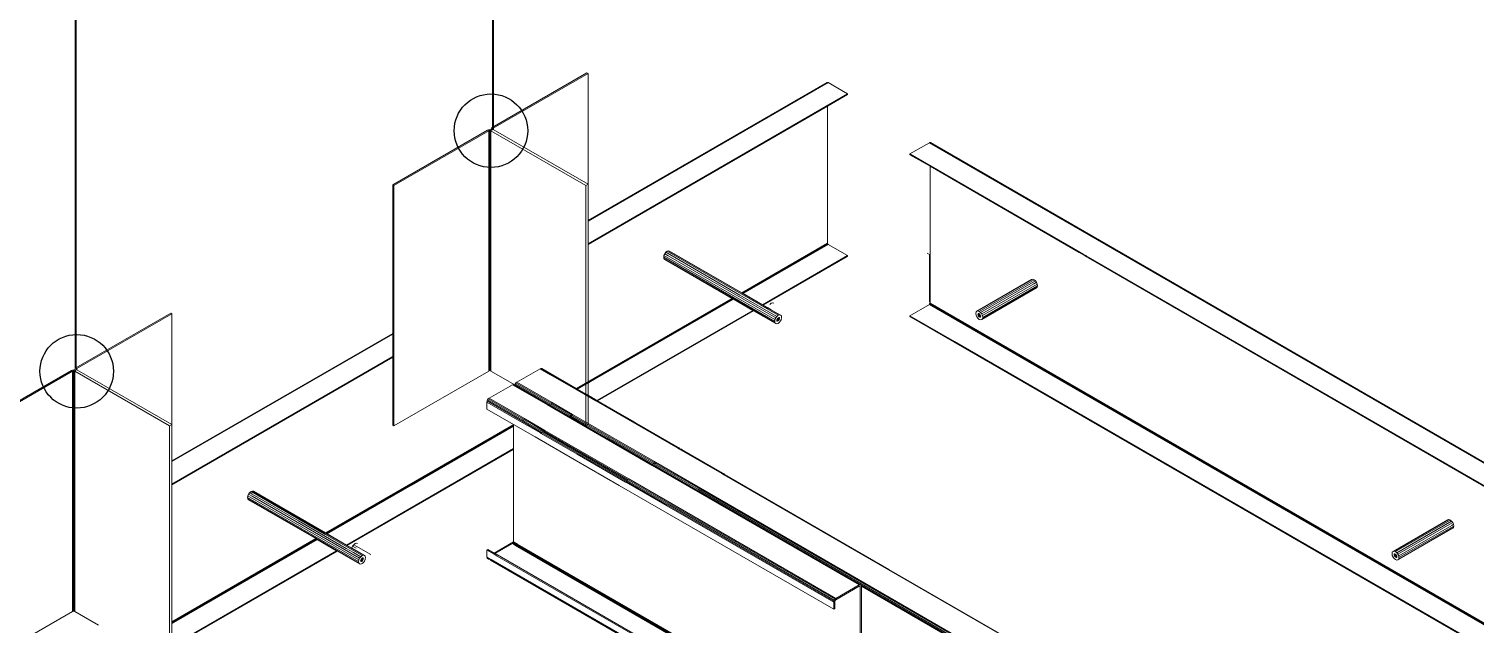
# Model space of a CAD drawing. Header units: millimetres. Extents: x 16 to 499, y 22 to 82.
# Drawn here: x 175.16 to 183.6, y 35.09 to 38.56 of the extents above; entities that cross this region are included whole.
import ezdxf

# ---------------------------------------------------------------- set-up
doc = ezdxf.new("R2010")
doc.units = ezdxf.units.MM
doc.layers.add('Alcantarillado', color=210, linetype='Continuous')
doc.layers.add('BARRAS_DE_ACERO', color=7, linetype='Continuous', lineweight=9)

msp = doc.modelspace()

# ---------------------------------------------------------------- linework, layer by layer
for centre in [(177.8574, 37.9705), (175.44, 36.5667)]:
    msp.add_circle(centre, 0.2145)
at = {"layer": 'Alcantarillado', "color": 3, "lineweight": 40}
for p, q in [((175.4353, 36.5871), (175.4353, 42.3018)), ((177.8703, 37.978), (177.8703, 42.3018))]:
    msp.add_line(p, q, dxfattribs=at)
at = {"layer": 'BARRAS_DE_ACERO'}
for p, q in [((178.4175, 38.3089), (177.8638, 37.9892)), ((178.424, 37.6583), (178.424, 38.3052)), ((179.825, 38.2511), (178.424, 37.4422)), ((179.8219, 38.2522), (179.825, 38.2511)), ((179.9383, 38.1856), (179.825, 38.2511)), ((178.424, 37.3113), (179.9383, 38.1856)), ((179.8209, 38.1132), (179.9383, 38.1809)), ((179.9383, 38.1809), (179.9383, 38.1856)), ((179.8209, 38.1132), (178.424, 37.3067)), ((179.8209, 38.1132), (179.8209, 37.314)), ((177.8439, 37.9765), (177.8379, 37.9742)), ((177.8439, 37.9765), (177.8508, 37.9773)), ((177.8508, 37.9773), (177.8579, 37.9765)), ((177.8585, 37.9817), (177.8598, 37.9858)), ((177.8585, 37.9817), (177.8598, 37.9777)), ((177.8598, 37.9758), (177.8585, 37.9763)), ((177.8638, 37.9892), (177.8598, 37.9858)), ((177.8598, 37.9777), (177.8638, 37.9742)), ((177.8598, 37.9758), (177.8598, 37.9777)), ((177.8683, 37.9838), (177.8703, 37.9855)), ((177.8703, 37.978), (177.8683, 37.9797)), ((177.8444, 37.9705), (177.2907, 37.6508)), ((177.8444, 37.9705), (177.8474, 37.9717)), ((177.8444, 37.9705), (177.8444, 37.1076)), ((177.8508, 37.9721), (177.8474, 37.9717)), ((177.8474, 37.9717), (177.8474, 37.1093)), ((177.8508, 37.9721), (177.8508, 37.1114)), ((177.8544, 37.9717), (177.8508, 37.9721)), ((177.8544, 37.1162), (177.8544, 37.9717)), ((178.4111, 37.6508), (177.8574, 37.9705)), ((177.8638, 37.9742), (177.8598, 37.9758)), ((191.8242, 31.3169), (180.419, 37.9016)), ((180.4217, 37.9011), (191.8268, 31.3164)), ((181.2941, 37.2626), (180.3026, 37.8351)), ((180.3026, 37.8305), (180.3026, 37.8351)), ((180.4199, 37.7627), (180.3026, 37.8305)), ((180.4199, 37.7627), (180.4199, 36.9635)), ((181.2901, 37.2603), (180.4199, 37.7627)), ((177.2842, 37.6546), (177.2842, 36.788)), ((178.4111, 37.6508), (178.4111, 37.4348)), ((178.424, 37.4466), (178.424, 37.6583)), ((178.4111, 37.4348), (178.4111, 36.2487)), ((178.424, 37.4466), (178.424, 37.4461)), ((179.3214, 37.0255), (179.8209, 37.314)), ((179.3233, 37.0245), (179.8213, 37.312)), ((179.8213, 37.312), (179.8209, 37.314)), ((179.9383, 37.2416), (179.825, 37.307)), ((183.7855, 35.9551), (181.3972, 37.334)), ((178.8657, 37.2322), (178.8672, 37.242)), ((178.8672, 37.2242), (178.8657, 37.2322)), ((178.8672, 37.242), (178.8716, 37.2522)), ((178.8672, 37.242), (179.5148, 36.8681)), ((179.2743, 36.9891), (178.8672, 37.2242)), ((178.8672, 37.2242), (178.8716, 37.2191)), ((178.8716, 37.2522), (178.8782, 37.261)), ((178.8716, 37.2522), (178.8917, 37.2406)), ((178.8716, 37.2191), (179.2642, 36.9924)), ((178.8859, 37.2673), (178.8782, 37.261)), ((179.3098, 37.0117), (178.8782, 37.261)), ((178.8859, 37.2673), (178.8937, 37.27)), ((179.5336, 36.8934), (178.8859, 37.2673)), ((179.5193, 36.8783), (178.8917, 37.2406)), ((178.8937, 37.27), (178.9003, 37.2687)), ((179.3232, 37.022), (178.8937, 37.27)), ((179.4428, 36.9555), (179.9383, 37.2416)), ((179.9383, 37.2369), (179.4468, 36.9532)), ((179.9383, 37.2369), (179.9383, 37.2416)), ((180.4159, 37.2485), (180.4038, 37.2556)), ((180.4159, 36.9728), (180.4159, 37.2485)), ((181.2901, 37.2603), (181.3166, 37.2451)), ((181.2941, 37.2626), (181.3141, 37.251)), ((181.3248, 37.2448), (181.3141, 37.251)), ((181.3166, 37.2451), (181.3166, 37.2451)), ((181.3166, 37.2451), (181.321, 37.2425)), ((181.3211, 37.2425), (181.321, 37.2425)), ((181.3211, 37.2425), (181.3246, 37.2405)), ((181.3246, 37.2405), (181.3252, 37.2401)), ((181.3248, 37.2448), (181.3285, 37.2427)), ((181.3252, 37.2401), (181.3272, 37.239)), ((181.3272, 37.239), (181.3276, 37.2388)), ((181.328, 37.2385), (181.3276, 37.2388)), ((181.328, 37.2385), (181.3306, 37.237)), ((181.331, 37.2412), (181.3285, 37.2427)), ((183.7268, 35.858), (181.331, 37.2412)), ((181.3453, 37.2285), (183.7249, 35.8547)), ((177.8444, 37.1076), (177.8444, 36.5684)), ((177.8474, 37.1093), (177.8474, 36.5696)), ((177.8508, 37.1114), (177.8508, 36.57)), ((177.8544, 37.1162), (177.8544, 36.5696)), ((181.0128, 37.1028), (180.693, 36.9182)), ((180.6996, 36.9194), (181.0194, 37.1041)), ((180.7074, 36.9167), (181.0271, 37.1013)), ((180.7151, 36.9105), (181.0348, 37.0951)), ((180.7217, 36.8686), (181.0415, 37.0532)), ((180.726, 36.8736), (181.0458, 37.0583)), ((181.0473, 37.0663), (180.7276, 36.8817)), ((181.0128, 37.1028), (181.0194, 37.1041)), ((181.0271, 37.1013), (181.0194, 37.1041)), ((181.0271, 37.1013), (181.0348, 37.0951)), ((181.0348, 37.0951), (181.0414, 37.0862)), ((181.0414, 37.0862), (181.0458, 37.0761)), ((181.0458, 37.0583), (181.0415, 37.0532)), ((181.0458, 37.0761), (181.0473, 37.0663)), ((181.0473, 37.0663), (181.0458, 37.0583)), ((179.2642, 36.9924), (178.3542, 36.4671)), ((178.3604, 36.4636), (179.2703, 36.989)), ((179.2642, 36.9924), (179.266, 36.9914)), ((179.2681, 36.9902), (179.2703, 36.989)), ((179.5148, 36.8503), (179.2743, 36.9891)), ((179.4446, 36.9519), (179.3232, 37.022)), ((179.4931, 36.9635), (179.4853, 36.9572)), ((179.5008, 36.9662), (179.4931, 36.9635)), ((179.5074, 36.9649), (179.5008, 36.9662)), ((180.4194, 36.961), (180.4169, 36.9669)), ((180.4197, 36.9615), (180.4199, 36.9635)), ((180.4199, 36.9635), (191.8251, 30.3787)), ((175.989, 36.9068), (175.4353, 36.5871)), ((175.9954, 36.2562), (175.9954, 36.903)), ((179.3856, 36.9224), (179.3895, 36.9201)), ((179.3895, 36.9201), (179.5193, 36.8452)), ((179.4739, 36.935), (179.4446, 36.9519)), ((179.4446, 36.9519), (179.4739, 36.935)), ((179.4742, 36.9373), (179.4468, 36.9532)), ((179.4739, 36.935), (179.5413, 36.8961)), ((179.4739, 36.935), (179.5413, 36.8961)), ((179.4739, 36.935), (179.4739, 36.935)), ((179.4744, 36.9382), (179.4742, 36.9373)), ((179.4934, 36.9262), (179.4742, 36.9373)), ((179.4934, 36.9262), (179.5479, 36.8948)), ((179.5193, 36.8783), (179.5241, 36.8848)), ((179.5336, 36.8934), (179.5258, 36.8871)), ((179.5336, 36.8793), (179.5305, 36.8768)), ((179.5367, 36.8804), (179.5336, 36.8793)), ((179.5416, 36.8746), (179.5336, 36.8793)), ((179.541, 36.8779), (179.5367, 36.8804)), ((179.5522, 36.8897), (179.5479, 36.8948)), ((179.5522, 36.8897), (179.5538, 36.8817)), ((179.5527, 36.8751), (179.5538, 36.8817)), ((180.4159, 36.9564), (180.3026, 36.891)), ((180.3026, 36.891), (180.5616, 36.7414)), ((180.3026, 36.8863), (180.3026, 36.891)), ((180.3086, 36.8828), (180.3031, 36.886)), ((180.5474, 36.7449), (180.3086, 36.8828)), ((180.4159, 36.9564), (180.4175, 36.9577)), ((180.4159, 36.9564), (180.666, 36.8121)), ((180.4175, 36.9577), (180.4188, 36.9595)), ((180.4194, 36.9608), (180.4188, 36.9595)), ((180.4188, 36.9595), (191.8239, 30.3747)), ((180.4197, 36.9615), (180.4194, 36.961)), ((180.4194, 36.9608), (180.4194, 36.961)), ((191.8248, 30.3767), (180.4197, 36.9615)), ((180.6886, 36.9131), (180.6871, 36.905)), ((180.6871, 36.905), (180.6886, 36.8952)), ((180.693, 36.9182), (180.6886, 36.9131)), ((180.6886, 36.8952), (180.693, 36.8851)), ((180.6996, 36.8763), (180.693, 36.8851)), ((180.7073, 36.9027), (180.6992, 36.8981)), ((180.6992, 36.8981), (180.6999, 36.9013)), ((180.6999, 36.8941), (180.6992, 36.8981)), ((180.6999, 36.9013), (180.7043, 36.9038)), ((180.6999, 36.9013), (180.7016, 36.9033)), ((180.7016, 36.89), (180.6999, 36.8941)), ((180.7016, 36.9033), (180.7043, 36.9038)), ((180.7016, 36.89), (180.7131, 36.8967)), ((180.7043, 36.8865), (180.7016, 36.89)), ((180.7043, 36.9038), (180.7073, 36.9027)), ((180.7043, 36.8865), (180.7148, 36.8926)), ((180.7074, 36.884), (180.7043, 36.8865)), ((180.7074, 36.9167), (180.7151, 36.9105)), ((180.7074, 36.884), (180.7154, 36.8887)), ((180.7074, 36.884), (180.7104, 36.8829)), ((180.7131, 36.8967), (180.7104, 36.9002)), ((180.7131, 36.8967), (180.7148, 36.8926)), ((180.7131, 36.8835), (180.7148, 36.8855)), ((180.7154, 36.8887), (180.7148, 36.8926)), ((180.7154, 36.8887), (180.7148, 36.8855)), ((180.7217, 36.9016), (180.7249, 36.8942)), ((180.7258, 36.8919), (180.726, 36.8915)), ((179.5133, 36.8583), (179.5148, 36.8503)), ((179.5148, 36.8681), (179.5193, 36.8783)), ((179.5193, 36.8452), (179.5148, 36.8503)), ((179.5193, 36.8452), (179.5258, 36.8439)), ((179.5261, 36.8693), (179.5254, 36.8653)), ((179.5254, 36.8653), (179.5336, 36.8606)), ((179.5254, 36.8653), (179.5261, 36.8621)), ((179.5336, 36.8466), (179.5258, 36.8439)), ((179.5261, 36.8693), (179.5278, 36.8733)), ((179.5261, 36.8693), (179.5367, 36.8631)), ((179.5278, 36.8601), (179.5261, 36.8621)), ((179.5305, 36.8596), (179.5261, 36.8621)), ((179.5393, 36.8667), (179.5278, 36.8733)), ((179.5305, 36.8596), (179.5278, 36.8601)), ((179.5336, 36.8606), (179.5305, 36.8596)), ((179.5336, 36.8466), (179.5413, 36.8529)), ((179.5393, 36.8667), (179.541, 36.8708)), ((179.541, 36.8779), (179.5416, 36.8746)), ((179.541, 36.8708), (179.5416, 36.8746)), ((179.5479, 36.8617), (179.5413, 36.8529)), ((179.5479, 36.8617), (179.5522, 36.8718)), ((191.8211, 30.3717), (180.666, 36.8121)), ((180.6996, 36.8763), (180.7074, 36.87)), ((180.7074, 36.87), (180.7151, 36.8673)), ((180.7151, 36.8673), (180.7217, 36.8686)), ((175.9954, 36.0445), (177.2842, 36.7881)), ((175.9954, 36.044), (177.2842, 36.7871)), ((177.2842, 36.787), (177.2842, 36.788)), ((177.2842, 36.2524), (177.2842, 36.788)), ((180.5474, 36.7449), (180.5596, 36.7379)), ((191.7077, 30.3016), (180.5596, 36.7379)), ((180.5616, 36.7414), (191.7077, 30.3063)), ((175.9954, 35.9092), (177.2842, 36.6533)), ((177.2842, 36.6486), (175.9954, 35.9045)), ((177.2842, 36.6533), (177.2842, 36.6486)), ((175.4158, 36.5684), (174.8621, 36.2487)), ((175.4153, 36.5744), (175.4093, 36.5721)), ((175.4153, 36.5744), (175.4223, 36.5752)), ((175.4158, 36.5684), (175.4188, 36.5696)), ((175.4158, 36.5684), (175.4158, 35.7054)), ((175.4223, 36.57), (175.4188, 36.5696)), ((175.4188, 36.5696), (175.4188, 35.7072)), ((175.4223, 36.5752), (175.4293, 36.5744)), ((175.4223, 36.57), (175.4223, 35.7093)), ((175.4258, 36.5696), (175.4223, 36.57)), ((175.4258, 35.7141), (175.4258, 36.5696)), ((175.9825, 36.2487), (175.4288, 36.5684)), ((175.4299, 36.5796), (175.4313, 36.5836)), ((175.4299, 36.5796), (175.4313, 36.5756)), ((175.4313, 36.5737), (175.4299, 36.5742)), ((175.4353, 36.5871), (175.4313, 36.5836)), ((175.4313, 36.5756), (175.4353, 36.5721)), ((175.4313, 36.5737), (175.4313, 36.5756)), ((175.4353, 36.5721), (175.4313, 36.5737)), ((175.4397, 36.5816), (175.4417, 36.5833)), ((175.4417, 36.5758), (175.4397, 36.5776)), ((177.8444, 36.5684), (177.2907, 36.2487)), ((177.9967, 36.488), (177.8574, 36.5684)), ((178.0084, 36.5036), (178.1444, 36.5821)), ((178.1444, 36.5821), (178.1494, 36.5838)), ((178.1494, 36.5838), (178.2053, 36.5515)), ((178.2053, 36.5515), (178.3546, 36.4653)), ((177.9875, 36.4903), (177.9825, 36.4886)), ((177.9825, 36.4886), (178.187, 36.3706)), ((178.193, 36.3717), (177.9875, 36.4903)), ((178.1926, 36.3735), (177.9964, 36.4868)), ((177.9966, 36.4874), (177.9965, 36.4874)), ((177.9966, 36.4874), (178.0036, 36.4833)), ((178.2016, 36.3697), (177.9967, 36.488)), ((178.0035, 36.4995), (177.9993, 36.4939)), ((177.9993, 36.4939), (178.2018, 36.377)), ((178.2088, 36.381), (178.0035, 36.4995)), ((178.0036, 36.4833), (178.1926, 36.3741)), ((178.3523, 36.4621), (178.3507, 36.463)), ((178.3523, 36.4621), (178.4703, 36.394)), ((178.3542, 36.4671), (178.356, 36.4661)), ((178.3554, 36.4649), (178.3546, 36.4653)), ((178.3554, 36.4649), (178.3569, 36.4641)), ((178.356, 36.4661), (178.3562, 36.4662)), ((178.3561, 36.4661), (178.356, 36.4661)), ((178.3846, 36.4825), (178.3561, 36.4661)), ((178.3561, 36.4661), (178.3561, 36.4661)), ((178.3561, 36.4661), (178.3582, 36.4649)), ((178.3581, 36.4634), (178.3569, 36.4641)), ((178.4609, 36.404), (178.3581, 36.4634)), ((178.3582, 36.4649), (178.3604, 36.4636)), ((178.3604, 36.4636), (178.3623, 36.4625)), ((178.3623, 36.4625), (178.414, 36.4326)), ((178.424, 36.4269), (178.424, 36.4981)), ((177.8345, 36.3939), (177.8336, 36.3876)), ((178.0269, 36.2761), (177.8336, 36.3876)), ((177.8336, 36.3465), (177.8336, 36.3876)), ((177.8345, 36.3939), (177.8374, 36.4004)), ((178.0298, 36.2812), (177.8345, 36.3939)), ((177.8416, 36.4061), (177.8374, 36.4004)), ((178.0399, 36.2835), (177.8374, 36.4004)), ((178.0468, 36.2875), (177.8416, 36.4061)), ((177.8466, 36.4101), (178.0529, 36.291)), ((178.1948, 36.3729), (178.1926, 36.3741)), ((178.1926, 36.3735), (178.1942, 36.3726)), ((178.1948, 36.3729), (178.3143, 36.304)), ((178.2018, 36.377), (178.208, 36.3734)), ((178.3213, 36.308), (178.208, 36.3734)), ((178.2088, 36.381), (178.215, 36.3775)), ((178.2209, 36.3809), (178.2147, 36.3844)), ((178.215, 36.3775), (178.3282, 36.312)), ((178.2209, 36.3809), (178.3342, 36.3155)), ((178.414, 36.4326), (178.4509, 36.4113)), ((178.424, 36.4254), (178.424, 36.4269)), ((178.424, 36.2637), (178.424, 36.4208)), ((178.4609, 36.404), (178.707, 36.2619)), ((178.9474, 36.1185), (178.4703, 36.394)), ((178.4795, 36.3948), (178.6962, 36.2697)), ((177.989, 36.2568), (177.8336, 36.3465)), ((178.0529, 36.291), (178.059, 36.2874)), ((178.7987, 36.0175), (178.187, 36.3706)), ((178.3162, 36.3006), (178.193, 36.3717)), ((178.1942, 36.3726), (178.2004, 36.3689)), ((178.2004, 36.3689), (178.2354, 36.3488)), ((178.3149, 36.3042), (178.2016, 36.3697)), ((178.2354, 36.3488), (178.3138, 36.3035)), ((178.3175, 36.3014), (178.3138, 36.3035)), ((178.4111, 36.2487), (178.3149, 36.3042)), ((178.3162, 36.3006), (178.7894, 36.0274)), ((178.7853, 36.0313), (178.3175, 36.3014)), ((178.3213, 36.308), (178.3214, 36.308)), ((178.3253, 36.3057), (178.3214, 36.308)), ((178.3253, 36.3057), (178.7984, 36.0326)), ((178.3284, 36.312), (178.3282, 36.312)), ((178.3322, 36.3097), (178.3284, 36.312)), ((178.3322, 36.3097), (178.8053, 36.0366)), ((178.3343, 36.3154), (178.3342, 36.3155)), ((178.3381, 36.3132), (178.3343, 36.3154)), ((178.8113, 36.04), (178.3381, 36.3132)), ((175.9825, 36.2487), (175.9825, 36.0327)), ((175.9954, 36.0445), (175.9954, 36.2562)), ((177.2907, 36.2487), (177.2842, 36.2524)), ((177.989, 36.2542), (177.3898, 35.9082)), ((177.3907, 35.9062), (177.989, 36.2517)), ((177.3931, 35.903), (177.989, 36.247)), ((177.3949, 35.9061), (177.989, 36.2492)), ((177.989, 36.2491), (177.3949, 35.9061)), ((178.1148, 36.1841), (177.989, 36.2568)), ((177.989, 36.2563), (177.989, 36.2568)), ((177.989, 36.2517), (177.989, 36.2542)), ((178.0298, 36.2812), (178.0328, 36.2795)), ((178.0391, 36.2758), (178.0328, 36.2795)), ((178.0391, 36.2758), (178.1524, 36.2104)), ((178.0461, 36.2799), (178.0399, 36.2835)), ((178.1594, 36.2145), (178.0461, 36.2799)), ((178.053, 36.2839), (178.0468, 36.2875)), ((178.1055, 36.2536), (178.053, 36.2839)), ((178.1664, 36.2185), (178.1055, 36.2536)), ((178.1505, 36.2048), (178.3614, 36.0829)), ((178.1524, 36.2104), (178.1546, 36.2092)), ((178.1563, 36.2081), (178.1546, 36.2092)), ((178.1563, 36.2081), (178.6481, 35.9242)), ((178.1594, 36.2145), (178.1634, 36.2122)), ((178.6552, 35.9282), (178.1634, 36.2122)), ((178.1664, 36.2185), (178.1664, 36.2185)), ((178.4175, 36.2524), (178.4111, 36.2487)), ((178.424, 36.2562), (178.4175, 36.2524)), ((178.424, 36.2637), (178.424, 36.2569)), ((178.707, 36.2619), (178.9464, 36.1237)), ((178.9471, 36.1247), (178.7083, 36.2627)), ((178.3435, 36.052), (178.1148, 36.1841)), ((178.958, 36.1171), (178.9464, 36.1237)), ((178.9471, 36.1247), (178.9526, 36.1216)), ((178.9471, 36.1247), (178.9471, 36.1247)), ((178.9526, 36.1216), (178.9592, 36.1177)), ((175.9954, 36.0445), (175.9954, 36.044)), ((177.0183, 35.551), (177.989, 36.1115)), ((177.989, 36.1115), (177.989, 36.1161)), ((178.6066, 35.9002), (178.3435, 36.052)), ((178.3614, 36.0829), (178.6423, 35.9208)), ((178.812, 36.0327), (178.8053, 36.0366)), ((178.8179, 36.0362), (178.8113, 36.04)), ((180.0387, 35.3314), (178.8179, 36.0362)), ((178.9474, 36.1185), (178.9539, 36.1147)), ((179.2049, 35.9698), (178.9539, 36.1147)), ((178.9646, 36.1132), (178.958, 36.1171)), ((178.9701, 36.1101), (178.9646, 36.1132)), ((178.9658, 36.1139), (178.9713, 36.1108)), ((179.209, 35.9721), (178.9701, 36.1101)), ((178.9713, 36.1108), (179.2102, 35.9729)), ((175.9825, 36.0327), (175.9825, 34.8466)), ((178.7853, 36.0313), (178.7908, 36.0282)), ((178.8033, 36.0194), (178.7894, 36.0274)), ((178.7973, 36.0244), (178.7908, 36.0282)), ((178.7911, 36.0287), (178.798, 36.0247)), ((178.7973, 36.0244), (178.7973, 36.0244)), ((178.7974, 36.0243), (178.7973, 36.0244)), ((178.7974, 36.0243), (178.804, 36.0205)), ((178.798, 36.0247), (178.8046, 36.0209)), ((178.8051, 36.0287), (178.7984, 36.0326)), ((180.0063, 35.3202), (178.7987, 36.0175)), ((178.8051, 36.0199), (178.804, 36.0205)), ((187.5007, 31.0002), (178.8046, 36.0209)), ((178.8051, 36.0287), (178.8116, 36.025)), ((179.0681, 35.8768), (178.8116, 36.025)), ((178.812, 36.0327), (178.8186, 36.029)), ((178.8186, 36.029), (179.066, 35.8862)), ((179.2171, 35.9629), (179.2049, 35.9698)), ((179.221, 35.9651), (179.209, 35.9721)), ((179.2223, 35.9659), (179.2102, 35.9729)), ((187.6487, 31.0948), (179.2171, 35.9629)), ((180.1802, 35.4113), (179.221, 35.9651)), ((176.4652, 35.8678), (176.4574, 35.8651)), ((176.4652, 35.8678), (176.4717, 35.8666)), ((176.4652, 35.8678), (176.8906, 35.6222)), ((176.8947, 35.6224), (177.3898, 35.9082)), ((176.8969, 35.6211), (177.3907, 35.9062)), ((176.899, 35.6199), (177.3949, 35.9061)), ((178.6066, 35.9002), (179.8574, 35.1781)), ((178.6423, 35.9208), (178.6452, 35.9191)), ((178.6452, 35.9191), (178.8842, 35.7811)), ((178.8845, 35.7878), (178.6481, 35.9242)), ((178.6552, 35.9282), (178.8907, 35.7922)), ((178.6586, 35.9343), (178.6622, 35.9322)), ((178.6617, 35.9395), (179.8703, 35.2417)), ((179.066, 35.8862), (180.0328, 35.328)), ((187.5035, 31.0066), (179.0681, 35.8768)), ((177.0848, 35.4562), (176.4372, 35.8301)), ((176.4431, 35.817), (176.4387, 35.822)), ((176.4387, 35.822), (176.8396, 35.5906)), ((176.4496, 35.8589), (176.4431, 35.85)), ((176.4574, 35.8651), (176.4496, 35.8589)), ((176.4496, 35.8589), (176.4641, 35.8505)), ((176.4574, 35.8651), (176.8844, 35.6186)), ((176.4632, 35.8385), (177.0907, 35.4761)), ((176.4641, 35.8505), (176.7353, 35.694)), ((177.989, 35.8474), (177.989, 35.5726)), ((178.8871, 35.7863), (178.8845, 35.7878)), ((178.8871, 35.7863), (179.8584, 35.2255)), ((175.4158, 35.7054), (175.4158, 35.1663)), ((175.4188, 35.7072), (175.4188, 35.1674)), ((175.4223, 35.7093), (175.4223, 35.1678)), ((175.4258, 35.7141), (175.4258, 35.1674)), ((183.4413, 35.7006), (183.1216, 35.516)), ((183.1281, 35.5173), (183.4479, 35.7019)), ((183.4479, 35.7019), (183.4413, 35.7006)), ((176.7353, 35.694), (177.0133, 35.5335)), ((176.8844, 35.6186), (176.8907, 35.6151)), ((176.8906, 35.6222), (177.1128, 35.4939)), ((176.8925, 35.614), (177.0059, 35.5485)), ((176.8928, 35.6235), (176.8947, 35.6224)), ((176.8969, 35.6211), (176.8947, 35.6224)), ((176.899, 35.6199), (176.8969, 35.6211)), ((176.9009, 35.6188), (176.899, 35.6199)), ((183.1437, 35.5084), (183.4529, 35.687)), ((183.1502, 35.4665), (183.47, 35.6511)), ((183.1546, 35.4715), (183.4743, 35.6561)), ((183.4759, 35.6642), (183.1561, 35.4796)), ((183.4633, 35.693), (183.4529, 35.687)), ((183.4633, 35.693), (183.4699, 35.6841)), ((183.4743, 35.674), (183.4639, 35.668)), ((183.4699, 35.6841), (183.4743, 35.674)), ((183.47, 35.6511), (183.4743, 35.6561)), ((183.4743, 35.674), (183.4759, 35.6642)), ((183.4743, 35.6561), (183.4759, 35.6642)), ((176.8355, 35.5904), (175.9954, 35.1054)), ((175.9954, 35.1032), (176.8375, 35.5893)), ((175.9954, 35.1007), (176.8395, 35.5881)), ((175.9954, 35.0981), (176.8417, 35.5868)), ((176.0048, 35.1014), (176.8436, 35.5857)), ((177.0059, 35.5485), (177.105, 35.4912)), ((177.0557, 35.509), (177.0133, 35.5335)), ((177.1193, 35.4927), (177.0457, 35.5352)), ((177.0502, 35.5463), (177.0459, 35.5361)), ((177.0502, 35.5463), (177.0568, 35.5551)), ((177.0502, 35.5463), (177.0703, 35.5347)), ((177.0712, 35.5468), (177.1558, 35.4979)), ((177.0788, 35.5628), (177.0723, 35.5641)), ((177.8765, 35.5066), (177.9889, 35.5715)), ((177.9831, 35.5619), (177.882, 35.5034)), ((177.9831, 35.5619), (177.9825, 35.5614)), ((178.0011, 35.5506), (177.9825, 35.5614)), ((177.9831, 35.5619), (177.985, 35.5634)), ((177.9871, 35.5662), (177.985, 35.5634)), ((177.985, 35.5634), (177.9921, 35.5593)), ((177.9871, 35.5662), (178.002, 35.5575)), ((178.0056, 35.5596), (177.9885, 35.5694)), ((177.989, 35.5726), (177.9889, 35.5715)), ((177.989, 35.5726), (177.9898, 35.5721)), ((177.9898, 35.5721), (177.9899, 35.5721)), ((177.9899, 35.5721), (178.0126, 35.559)), ((178.0011, 35.5506), (180.0063, 34.3929)), ((180.0088, 34.3949), (178.004, 35.5524)), ((177.0557, 35.509), (177.0743, 35.4983)), ((177.0863, 35.4481), (177.0907, 35.4431)), ((177.0976, 35.4671), (177.0969, 35.4632)), ((177.0976, 35.46), (177.0969, 35.4632)), ((177.105, 35.4585), (177.0969, 35.4632)), ((177.105, 35.4912), (177.0973, 35.485)), ((177.0973, 35.4418), (177.105, 35.4445)), ((177.1081, 35.461), (177.0976, 35.4671)), ((177.1019, 35.4747), (177.0993, 35.4712)), ((177.1019, 35.4747), (177.1125, 35.4686)), ((177.1019, 35.4575), (177.105, 35.4585)), ((177.1128, 35.4939), (177.105, 35.4912)), ((177.1081, 35.461), (177.105, 35.4585)), ((177.105, 35.4445), (177.1128, 35.4508)), ((177.1081, 35.4783), (177.1125, 35.4758)), ((177.1107, 35.4646), (177.1081, 35.461)), ((177.1107, 35.4778), (177.1125, 35.4758)), ((177.1125, 35.4686), (177.1107, 35.4646)), ((177.1125, 35.4758), (177.1131, 35.4725)), ((177.1131, 35.4725), (177.1125, 35.4686)), ((177.1193, 35.4927), (177.1128, 35.4939)), ((177.1193, 35.4596), (177.1128, 35.4508)), ((177.1193, 35.4927), (177.1237, 35.4876)), ((177.1237, 35.4697), (177.1193, 35.4596)), ((177.1239, 35.4706), (177.1242, 35.473)), ((177.8336, 35.524), (177.84, 35.5277)), ((177.87, 35.5029), (177.8336, 35.524)), ((177.8336, 35.4828), (177.8336, 35.524)), ((177.8345, 35.4777), (177.8337, 35.482)), ((177.8395, 35.4794), (177.8344, 35.4824)), ((177.8344, 35.4824), (177.8344, 35.4824)), ((177.8345, 35.4777), (177.8359, 35.4769)), ((177.8374, 35.4745), (177.8355, 35.4766)), ((177.8359, 35.4769), (177.8547, 35.4661)), ((177.8412, 35.4723), (177.8374, 35.4745)), ((177.8395, 35.4794), (177.8399, 35.4792)), ((177.8403, 35.479), (177.8399, 35.4792)), ((177.84, 35.5277), (177.8765, 35.5066)), ((177.8587, 35.4683), (177.8403, 35.479)), ((177.8478, 35.4685), (177.8412, 35.4723)), ((178.0922, 35.3274), (177.8534, 35.4653)), ((177.8547, 35.4661), (179.8584, 34.3093)), ((177.87, 35.5029), (177.8755, 35.4997)), ((177.8755, 35.4997), (177.8756, 35.4997)), ((177.8756, 35.4997), (177.8942, 35.4889)), ((177.882, 35.5034), (177.8765, 35.5066)), ((179.8638, 34.3592), (177.8822, 35.5034)), ((183.1172, 35.511), (183.1157, 35.5029)), ((183.1157, 35.5029), (183.1172, 35.4931)), ((183.1172, 35.511), (183.1216, 35.516)), ((183.1172, 35.4931), (183.1216, 35.483)), ((183.1281, 35.4741), (183.1216, 35.483)), ((183.1359, 35.5006), (183.1278, 35.4959)), ((183.1278, 35.4959), (183.1284, 35.4991)), ((183.1284, 35.492), (183.1278, 35.4959)), ((183.1281, 35.4741), (183.1359, 35.4679)), ((183.1328, 35.5017), (183.1284, 35.4991)), ((183.1284, 35.4991), (183.1301, 35.5011)), ((183.1284, 35.492), (183.1301, 35.4879)), ((183.1301, 35.5011), (183.1328, 35.5017)), ((183.1301, 35.4879), (183.1416, 35.4946)), ((183.1301, 35.4879), (183.1328, 35.4844)), ((183.1328, 35.5017), (183.1359, 35.5006)), ((183.1437, 35.5084), (183.1359, 35.5146)), ((183.139, 35.4981), (183.1359, 35.5006)), ((183.1359, 35.4819), (183.139, 35.4808)), ((183.1437, 35.4652), (183.1359, 35.4679)), ((183.1416, 35.4813), (183.1434, 35.4833)), ((183.144, 35.4866), (183.1434, 35.4833)), ((183.1502, 35.4995), (183.1437, 35.5084)), ((183.1502, 35.4665), (183.1437, 35.4652)), ((183.1502, 35.4995), (183.1546, 35.4894)), ((183.1546, 35.4715), (183.1502, 35.4665)), ((183.1561, 35.4796), (183.1546, 35.4715)), ((177.0973, 35.4418), (177.0907, 35.4431)), ((180.0063, 35.3127), (179.8703, 35.2342)), ((180.0088, 35.3136), (180.0063, 35.3127)), ((180.0063, 35.3127), (180.0128, 35.309)), ((180.0109, 35.3132), (180.0123, 35.3116)), ((180.0123, 35.3116), (180.0128, 35.309)), ((180.0128, 35.309), (180.0128, 34.4041)), ((180.0155, 35.3211), (180.0183, 35.3179)), ((180.0193, 35.3127), (180.0183, 35.3179)), ((180.0193, 34.4079), (180.0193, 35.3127)), ((187.4998, 30.9939), (180.0193, 35.3127)), ((180.0387, 35.3314), (187.5127, 31.0163)), ((179.8574, 35.1781), (179.8574, 35.2192)), ((179.8584, 35.2255), (179.8612, 35.232)), ((179.8657, 35.2294), (179.8643, 35.2261)), ((179.8657, 35.2294), (179.8679, 35.2322)), ((179.8703, 35.2342), (179.8679, 35.2322)), ((175.4158, 35.1663), (174.8621, 34.8466)), ((175.4188, 35.1674), (175.4158, 35.1663)), ((175.4188, 35.1674), (175.4223, 35.1678)), ((175.4223, 35.1678), (175.4258, 35.1674)), ((175.4288, 35.1663), (175.4258, 35.1674)), ((175.5681, 35.0859), (175.4288, 35.1663)), ((179.8638, 35.1819), (179.8574, 35.1781)), ((175.9954, 35.1054), (175.9954, 35.1032)), ((175.9954, 35.0248), (175.9954, 35.0959)), ((176.0048, 35.1014), (176.0048, 35.1014))]:
    msp.add_line(p, q, dxfattribs=at)
for points in [[(178.4175, 38.3089), (178.424, 38.3052), (177.8703, 37.9855)], [(178.424, 37.4451), (179.8219, 38.2522), (179.8193, 38.2516), (178.424, 37.4461)], [(177.8579, 37.9765), (177.8585, 37.9763), (177.8585, 37.9817)], [(178.4111, 37.6508), (178.424, 37.6583), (177.8703, 37.978), (177.8703, 37.9855)], [(177.2907, 37.6508), (177.2842, 37.6546), (177.8379, 37.9742)], [(177.8574, 36.5684), (177.8574, 37.9705), (177.8544, 37.9717)], [(181.3972, 37.334), (180.4159, 37.9005), (180.3026, 37.8351)], [(180.4217, 37.9011), (180.419, 37.9016), (180.4159, 37.9005)], [(177.2907, 36.2487), (177.2907, 36.657), (177.2907, 37.6508)], [(178.424, 36.5075), (178.424, 37.3066), (178.424, 37.3113), (178.424, 37.4463)], [(179.3254, 37.0232), (179.8221, 37.31), (179.8213, 37.312)], [(179.3276, 37.022), (179.8234, 37.3082), (179.8221, 37.31)], [(179.3295, 37.0209), (179.825, 37.307), (179.8234, 37.3082)], [(178.8657, 37.2322), (179.5133, 36.8583), (179.5148, 36.8681)], [(179.3233, 37.0245), (179.3214, 37.0255), (178.9003, 37.2687)], [(181.3453, 37.2285), (181.3366, 37.2335), (181.3306, 37.237)], [(180.7151, 36.9105), (180.7217, 36.9016), (181.0254, 37.077), (181.0414, 37.0862)], [(181.0458, 37.0761), (180.726, 36.8915), (180.7276, 36.8817)], [(178.3582, 36.4649), (179.2681, 36.9902), (179.266, 36.9914), (178.3846, 36.4825)], [(178.3623, 36.4625), (179.2721, 36.9879), (179.2703, 36.989)], [(178.4509, 36.4113), (178.4575, 36.4076), (178.4757, 36.397), (179.3856, 36.9224), (179.2721, 36.9879)], [(179.5241, 36.8848), (179.5258, 36.8871), (179.3098, 37.0117)], [(179.3295, 37.0209), (179.3276, 37.022), (179.3254, 37.0232), (179.3233, 37.0245)], [(179.4468, 36.9532), (179.4428, 36.9555), (179.3295, 37.0209)], [(175.989, 36.9068), (175.9954, 36.903), (175.4417, 36.5833)], [(178.4757, 36.397), (178.4795, 36.3948), (179.3895, 36.9201)], [(179.5479, 36.8948), (179.5413, 36.8961), (179.5336, 36.8934)], [(179.541, 36.8779), (179.5393, 36.8799), (179.5367, 36.8804)], [(180.4175, 36.9577), (191.8226, 30.373), (191.8239, 30.3747)], [(180.693, 36.9182), (180.6996, 36.9194), (180.7074, 36.9167)], [(180.6999, 36.8941), (180.7104, 36.9002), (180.7074, 36.9027), (180.7073, 36.9027)], [(180.7131, 36.8835), (180.7104, 36.8829), (180.7148, 36.8855)], [(180.7276, 36.8817), (180.726, 36.8736), (180.7217, 36.8686)], [(179.541, 36.8708), (179.5305, 36.8768), (179.5278, 36.8733)], [(179.5393, 36.8667), (179.5367, 36.8631), (179.5336, 36.8606)], [(175.9954, 36.044), (175.9954, 36.0401), (177.2842, 36.7842)], [(174.8621, 36.2487), (174.8556, 36.2524), (175.4093, 36.5721)], [(175.4288, 35.1663), (175.4288, 36.5684), (175.4258, 36.5696)], [(175.4293, 36.5744), (175.4299, 36.5742), (175.4299, 36.5796)], [(175.9825, 36.2487), (175.9954, 36.2562), (175.4417, 36.5758), (175.4417, 36.5833)], [(178.1444, 36.5821), (178.2055, 36.5468), (178.3507, 36.463)], [(178.1494, 36.5838), (178.1536, 36.583), (178.3542, 36.4671)], [(177.8416, 36.4061), (177.8466, 36.4101), (177.9825, 36.4886)], [(177.9964, 36.4868), (177.9917, 36.4895), (177.9875, 36.4903)], [(177.9993, 36.4939), (177.9965, 36.4874), (177.9964, 36.4868)], [(178.2147, 36.3844), (178.0084, 36.5036), (178.0035, 36.4995)], [(178.3846, 36.4825), (178.3703, 36.4743), (178.3631, 36.4702), (178.3596, 36.4682), (178.3569, 36.4666), (178.3564, 36.4663), (178.3562, 36.4662)], [(178.424, 36.5053), (178.424, 36.5028), (178.424, 36.5002), (178.424, 36.4981), (178.4334, 36.5035)], [(178.4743, 36.3963), (178.424, 36.4254), (178.424, 36.4208)], [(178.7911, 36.0287), (178.535, 36.1765), (178.3182, 36.3017), (178.3143, 36.304)], [(176.4717, 35.8666), (176.8928, 35.6235), (177.989, 36.2563)], [(177.0183, 35.551), (177.0143, 35.5534), (177.989, 36.1161), (177.989, 36.247)], [(177.989, 36.2543), (177.989, 36.2543), (177.989, 36.2563)], [(177.989, 36.247), (177.989, 36.2491), (177.989, 36.2492), (177.989, 36.2517)], [(178.1505, 36.2048), (178.1465, 36.207), (178.0269, 36.2761)], [(178.059, 36.2874), (178.1724, 36.222), (178.6617, 35.9395)], [(178.6586, 35.9343), (178.1703, 36.2162), (178.1664, 36.2185)], [(175.9954, 35.1054), (175.9954, 35.9045), (175.9954, 35.9092), (175.9954, 36.0401)], [(177.989, 35.8474), (177.989, 35.8613), (177.989, 36.1115)], [(179.8703, 35.2417), (180.0063, 35.3202), (180.0112, 35.3219), (178.8033, 36.0194)], [(180.0112, 35.3219), (180.0155, 35.3211), (179.0605, 35.8725), (178.8051, 36.0199)], [(177.3931, 35.903), (176.9009, 35.6188), (177.0143, 35.5534)], [(178.6622, 35.9322), (179.8653, 35.2377), (179.8703, 35.2417)], [(177.0863, 35.466), (176.4387, 35.8399), (176.4372, 35.8301), (176.4387, 35.822)], [(176.4632, 35.8385), (176.4431, 35.85), (176.4387, 35.8399)], [(176.4431, 35.817), (176.8355, 35.5904), (176.8375, 35.5893), (176.8395, 35.5881)], [(178.8907, 35.7922), (179.8612, 35.232), (179.8653, 35.2377)], [(178.8842, 35.7811), (179.8574, 35.2192), (179.8584, 35.2255)], [(183.1216, 35.516), (183.1281, 35.5173), (183.1359, 35.5146), (183.4556, 35.6992)], [(183.4479, 35.7019), (183.4557, 35.6993), (183.4556, 35.6992), (183.4633, 35.693)], [(177.0059, 35.5485), (176.8925, 35.614), (176.8925, 35.614), (176.8907, 35.6151), (176.8925, 35.614)], [(183.1502, 35.4995), (183.454, 35.6749), (183.4699, 35.6841)], [(183.1561, 35.4796), (183.1546, 35.4894), (183.4639, 35.668)], [(176.0471, 34.995), (176.0472, 34.9949), (176.957, 35.5203), (176.8436, 35.5857)], [(176.8395, 35.5881), (176.8417, 35.5868), (176.8436, 35.5857)], [(176.8396, 35.5906), (177.0863, 35.4481), (177.0848, 35.4562)], [(177.0183, 35.551), (177.0457, 35.5352), (177.0459, 35.5361)], [(177.0723, 35.5641), (177.0645, 35.5614), (177.0568, 35.5551), (177.0712, 35.5468)], [(177.882, 35.5034), (177.8822, 35.5034), (177.9825, 35.5614)], [(177.9871, 35.5662), (177.9885, 35.5694), (177.9889, 35.5715)], [(177.9921, 35.5593), (177.9986, 35.5555), (178.004, 35.5524)], [(180.0088, 34.3949), (180.0109, 34.3978), (178.0057, 35.5554), (178.002, 35.5575)], [(178.0056, 35.5596), (180.0123, 34.401), (180.0128, 34.4041), (178.0126, 35.559)], [(176.0472, 34.9949), (176.0511, 34.9926), (176.9611, 35.5179)], [(176.957, 35.5203), (176.9611, 35.5179), (177.0907, 35.4431)], [(177.0907, 35.4761), (177.0973, 35.485), (177.0743, 35.4983)], [(177.0907, 35.4761), (177.0863, 35.466), (177.0848, 35.4562)], [(177.1107, 35.4646), (177.0993, 35.4712), (177.0976, 35.4671)], [(177.1131, 35.4725), (177.105, 35.4772), (177.1019, 35.4747)], [(177.1107, 35.4778), (177.1081, 35.4783), (177.105, 35.4772)], [(177.1242, 35.473), (177.1253, 35.4796), (177.1237, 35.4876)], [(177.8344, 35.4824), (177.8336, 35.4828), (177.8337, 35.482)], [(177.8587, 35.4683), (179.8574, 34.3144), (179.8574, 34.3555)], [(177.8942, 35.4889), (179.8574, 34.3555), (179.8638, 34.3592)], [(183.1284, 35.492), (183.139, 35.4981), (183.1416, 35.4946)], [(183.1328, 35.4844), (183.1434, 35.4905), (183.1416, 35.4946)], [(183.1328, 35.4844), (183.1359, 35.4819), (183.144, 35.4866), (183.1434, 35.4905)], [(183.1416, 35.4813), (183.139, 35.4808), (183.1434, 35.4833)], [(180.1802, 35.4113), (187.6537, 31.0965), (187.6579, 31.0957)], [(179.8612, 34.306), (178.1043, 35.3204), (178.0922, 35.3274)], [(180.0109, 35.3132), (180.0088, 35.3136), (180.0123, 35.3116)], [(180.0328, 35.328), (187.5077, 31.0123), (187.5127, 31.0163)], [(179.8638, 35.1819), (179.8638, 35.223), (179.8643, 35.2261)], [(175.9954, 35.1032), (175.9954, 35.1007), (175.9954, 35.0981), (175.9954, 35.0959), (176.0048, 35.1014)]]:
    msp.add_lwpolyline(points, dxfattribs=at)
for points in [[(177.8683, 37.9838), (177.8676, 37.9817), (177.8683, 37.9797), (177.8683, 37.9838)], [(180.7258, 36.8919), (180.7258, 36.892), (180.7249, 36.8942), (180.7258, 36.8919)], [(175.4397, 36.5816), (175.4391, 36.5796), (175.4397, 36.5776), (175.4397, 36.5816)], [(177.1019, 35.4575), (177.0976, 35.46), (177.0993, 35.458), (177.1019, 35.4575)]]:
    msp.add_lwpolyline(points, close=True, dxfattribs=at)

doc.saveas('drawing.dxf')
